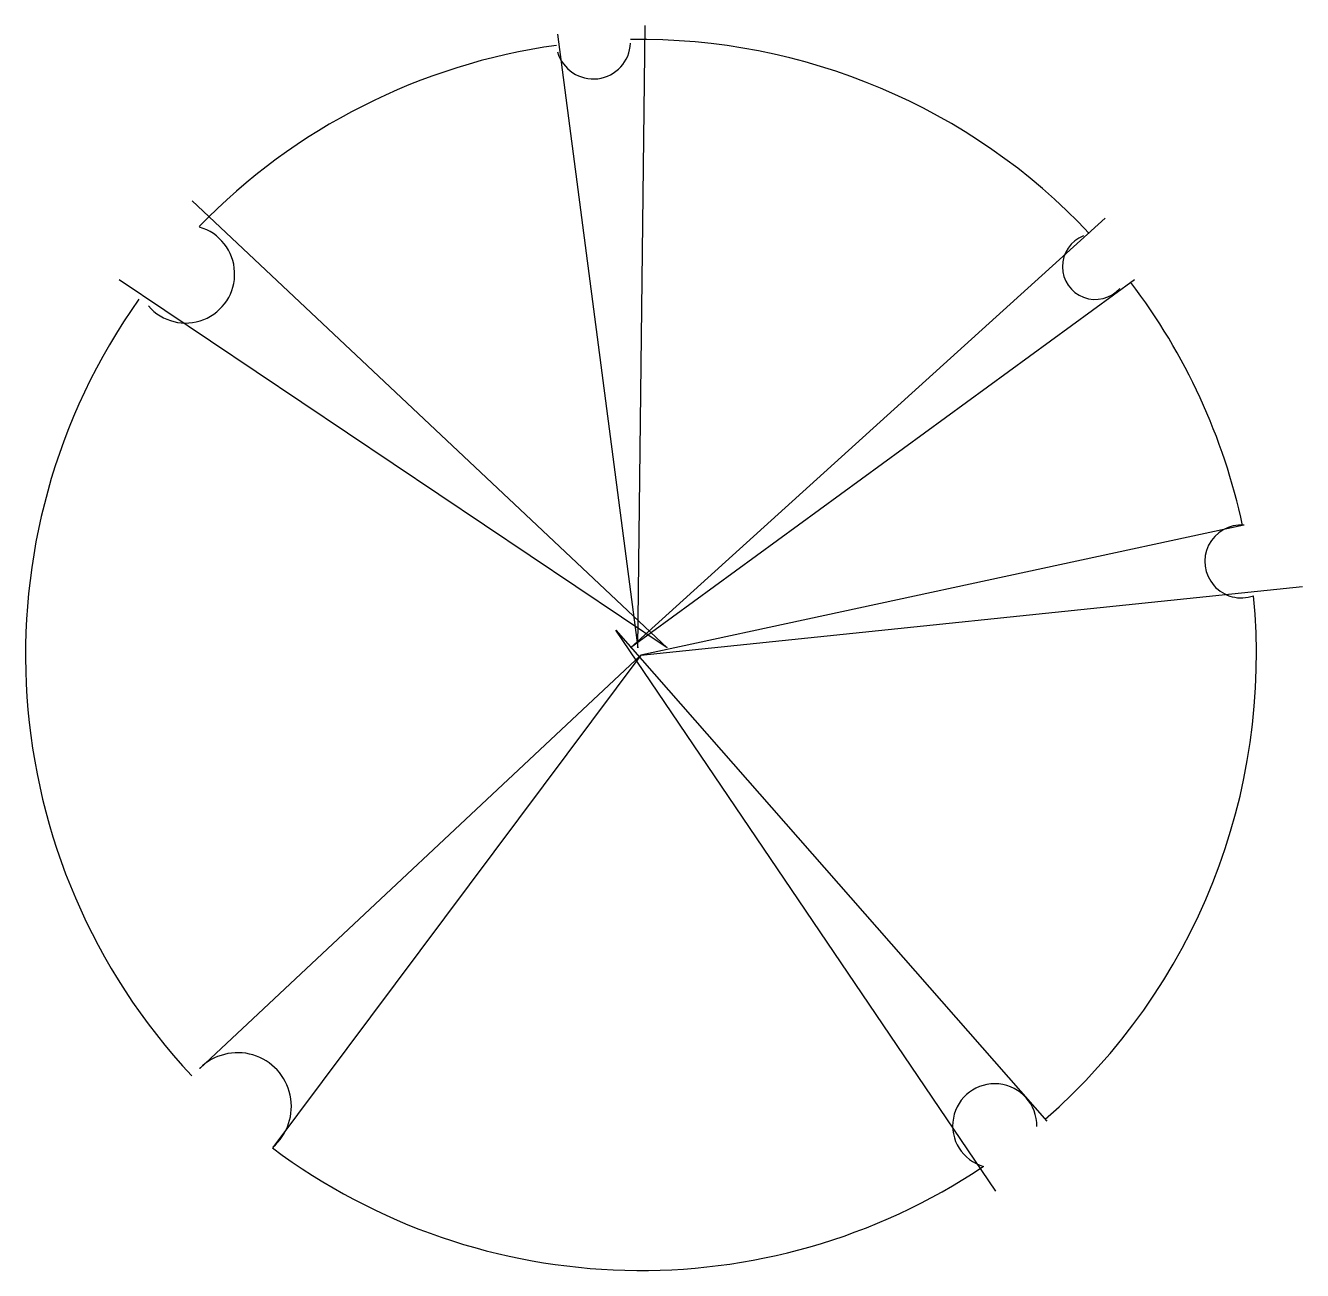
# Model space of a CAD drawing. Extents: x -0.48 to 0.56, y -0.47 to 0.54.
import ezdxf

# ---------------------------------------------------------------- set-up
doc = ezdxf.new("R2010")
doc.units = 0
doc.header["$MEASUREMENT"] = 0
doc.layers.add('ARV', color=7, linetype='CONTINUOUS')

msp = doc.modelspace()

# ---------------------------------------------------------------- linework, layer by layer
at = {"layer": 'ARV'}
for p, q in [((0.019, 0.0394), (0.0249, 0.5449)), ((-0.0463, 0.5378), (0.019, 0.0394)), ((-0.343, 0.4025), (0.0427, 0.0394)), ((0.013, 0.0394), (0.3987, 0.3883)), ((0.0427, 0.0394), (-0.4023, 0.3384)), ((0.4224, 0.3384), (0.013, 0.0394)), ((0.5114, 0.1391), (0.0215, 0.0335)), ((0.0215, 0.0335), (0.5589, 0.0892)), ((0.0012, 0.0536), (0.3512, -0.3451)), ((0.3097, -0.4021), (0.0012, 0.0536)), ((-0.337, -0.3024), (0.0215, 0.0335)), ((0.0215, 0.0335), (-0.2777, -0.3665))]:
    msp.add_line(p, q, dxfattribs=at)
for centre, radius, start, end in [((-0.0172, 0.5317), 0.0302, 195.6846, 358.001), ((0.0215, 0.0335), 0.5, 43.2426, 90.9743), ((0.0215, 0.0335), 0.5, 97.876, 135.8833), ((-0.3484, 0.343), 0.0398, 220.6567, 73.4448), ((0.3906, 0.3491), 0.0267, 111.2821, 318.2736), ((0.0215, 0.0335), 0.5, 12.158, 37.2526), ((0.0215, 0.0335), 0.5, 144.6715, 223.133), ((0.5092, 0.1095), 0.0296, 85.6543, 289.6938), ((0.0215, 0.0335), 0.5, 311.0541, 5.5311), ((-0.3062, -0.3333), 0.0437, 310.7148, 134.88), ((0.3089, -0.349), 0.0342, 359.2094, 254.6286), ((0.0215, 0.0335), 0.5, 233.2022, 303.8211)]:
    msp.add_arc(centre, radius, start, end, dxfattribs=at)

doc.saveas('drawing.dxf')
